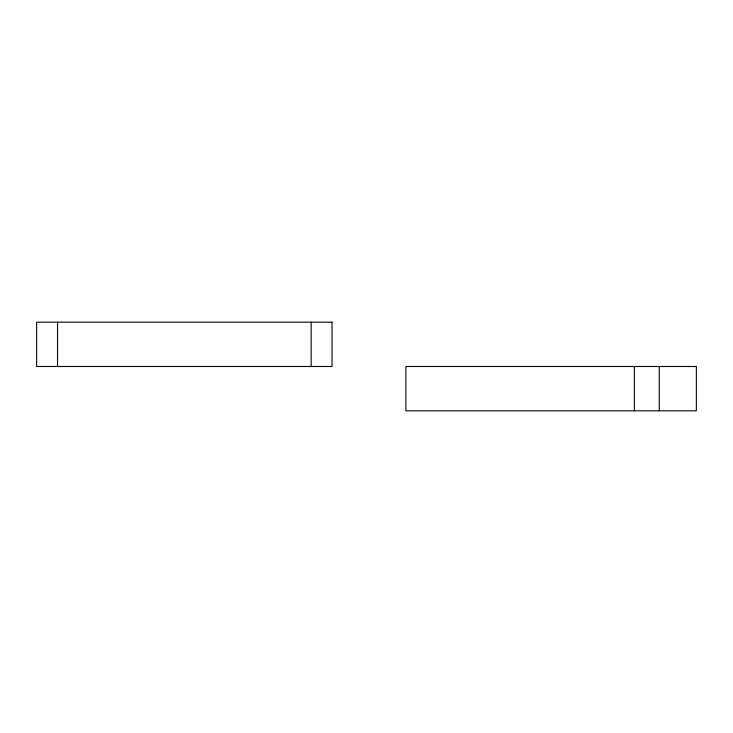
<?xml version="1.0" encoding="UTF-8"?>
<svg xmlns="http://www.w3.org/2000/svg" width="733" height="733" viewBox="0 0 733 733"><rect width="100%" height="100%" fill="white"/><g stroke="black" fill="none" stroke-linecap="round" stroke-linejoin="round"><path stroke-width="1.1" d="M659.288 366.5L659.288 410.81M634.375 366.5L634.375 410.81M311.149 322.19L311.149 366.5M57.54 322.19L57.54 366.5M332.04 322.19L36.65 322.19L36.65 366.5L332.04 366.5L332.04 322.19M696.35 366.5L405.89 366.5L405.89 410.81L696.35 410.81L696.35 366.5"/></g></svg>
